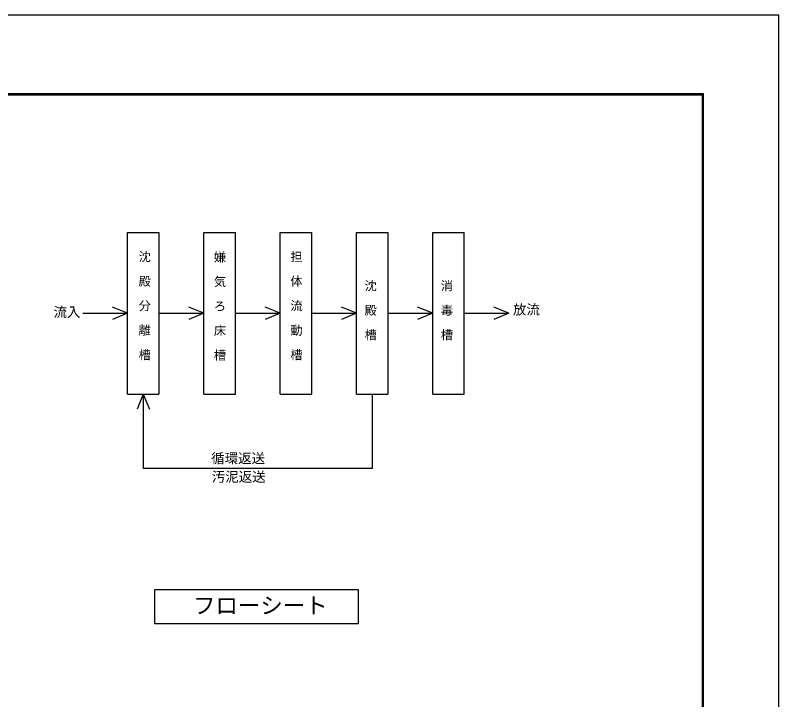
# Model space of a CAD drawing. Units: millimetres, scale not verified. Extents: x -14850 to 14850, y -10500 to 10500.
# Drawn here: x 6349 to 14850, y 2883 to 10500 of the extents above; entities that cross this region are included whole.
import ezdxf
from ezdxf.enums import TextEntityAlignment as Align

# ---------------------------------------------------------------- set-up
doc = ezdxf.new("R2010")
doc.units = ezdxf.units.MM
doc.header["$LTSCALE"] = 50
for name, color, linetype, lineweight in [('0-0_機器', 2, 'Continuous', 25), ('0-6_図面枠', 7, 'Continuous', 25), ('0-7_Axis_waku', 7, 'Continuous', 25)]:
    doc.layers.add(name, color=color, linetype=linetype, lineweight=lineweight)
doc.styles.add('@ＭＳ ゴシック', font='')
doc.styles.add('ＭＳ ゴシック', font='')
doc.styles.get('@ＭＳ ゴシック').set_extended_font_data('@MS Gothic')
doc.styles.get('ＭＳ ゴシック').set_extended_font_data('MS Gothic')

msp = doc.modelspace()

# ---------------------------------------------------------------- linework, layer by layer
at = {"layer": '0-0_機器', "color": 7}
for p, q in [((7599.46, 8084.25), (7947.33, 8084.25)), ((7599.46, 6284.25), (7599.46, 8084.25)), ((7949.45, 6284.25), (7949.45, 8084.25)), ((8449.45, 6284.25), (8449.45, 8084.25)), ((8449.45, 8084.25), (8799.43, 8084.25)), ((9299.44, 8084.25), (9647.3, 8084.25)), ((9299.44, 6284.25), (9299.44, 8084.25)), ((9649.42, 6284.25), (9649.42, 8084.25)), ((10149.42, 8084.25), (10497.28, 8084.25)), ((10149.42, 6284.25), (10149.42, 8084.25)), ((10499.41, 6284.25), (10499.41, 8084.25)), ((10997.91, 8084.25), (11345.77, 8084.25)), ((10997.91, 6284.25), (10997.91, 8084.25)), ((11347.9, 6284.25), (11347.9, 8084.25)), ((7599.46, 7184.25), (7429.8, 7252.93)), ((8449.45, 7184.25), (8279.79, 7252.94)), ((9299.44, 7184.25), (9129.78, 7252.94)), ((10149.42, 7184.25), (9979.77, 7252.94)), ((10997.91, 7184.25), (10828.27, 7252.94)), ((11846.41, 7184.25), (11676.76, 7252.94)), ((7099.46, 7184.25), (7599.46, 7184.25)), ((7599.46, 7184.25), (7429.8, 7115.55)), ((7949.45, 7184.25), (8449.45, 7184.25)), ((8449.45, 7184.25), (8279.79, 7115.56)), ((8799.43, 7184.25), (9299.44, 7184.25)), ((9299.44, 7184.25), (9129.78, 7115.56)), ((9649.42, 7184.25), (10149.42, 7184.25)), ((10149.42, 7184.25), (9979.77, 7115.55)), ((10497.92, 7184.25), (10997.91, 7184.25)), ((10997.91, 7184.25), (10828.27, 7115.55)), ((11346.42, 7184.25), (11846.41, 7184.25)), ((11846.41, 7184.25), (11676.76, 7115.55)), ((7599.46, 6284.25), (7947.97, 6284.25)), ((7773.71, 6284.25), (7705.02, 6114.59)), ((7773.71, 6284.25), (7773.71, 5456.75)), ((7773.71, 6284.25), (7842.4, 6114.59)), ((9299.44, 6284.25), (9647.94, 6284.25)), ((10149.42, 6284.25), (10497.92, 6284.25)), ((10997.91, 6284.25), (11346.42, 6284.25)), ((7898.62, 4105.16), (7898.62, 3729.36)), ((10170.49, 4105.16), (7898.62, 4105.16)), ((10170.49, 3729.36), (10170.49, 4105.16)), ((7898.62, 3729.36), (10170.49, 3729.36))]:
    msp.add_line(p, q, dxfattribs=at)
for points in [[(8449.45, 6284.25), (8799.43, 6284.25), (8799.43, 8084.25)], [(10323.67, 6284.25), (10323.67, 5456.75), (7773.71, 5456.75)]]:
    msp.add_lwpolyline(points, dxfattribs=at)
at = {"layer": '0-6_図面枠'}
msp.add_lwpolyline([(-14850, -10500), (14850, -10500), (14850, 10500), (-14850, 10500)], close=True, dxfattribs=at)
at = {"layer": '0-7_Axis_waku'}
for p, q in [((-12964, 9629), (14014, 9629)), ((-12963, 9628), (14013, 9628)), ((-12962, 9627), (14012, 9627)), ((-12961, 9626), (14011, 9626)), ((-12960, 9625), (14010, 9625)), ((-12959, 9624), (14009, 9624)), ((-12958, 9623), (14008, 9623)), ((-12957, 9622), (14007, 9622)), ((-12956, 9621), (14006, 9621)), ((-12955, 9620), (14005, 9620)), ((-12954, 9619), (14004, 9619)), ((-12953, 9618), (14003, 9618)), ((-12952, 9617), (14002, 9617)), ((-12951, 9616), (14001, 9616)), ((-12950, 9615), (14000, 9615)), ((14000, -9665), (14000, 9615)), ((14001, -9666.01), (14001, 9616)), ((14002, -9667.01), (14002, 9617)), ((14003, -9668.01), (14003, 9618)), ((14004, -9669.01), (14004, 9619)), ((14005, -9670.01), (14005, 9620)), ((14006, -9671.01), (14006, 9621)), ((14007, -9672.01), (14007, 9622)), ((14008, -9673.01), (14008, 9623)), ((14009, -9674.01), (14009, 9624)), ((14010, -9675.01), (14010, 9625)), ((14011, -9676.01), (14011, 9626)), ((14012, -9677.01), (14012, 9627)), ((14013, -9678.01), (14013, 9628)), ((14014, -9679.01), (14014, 9629))]:
    msp.add_line(p, q, dxfattribs=at)

# ---------------------------------------------------------------- texts
at = {"layer": '0-0_機器', "color": 4}
for s, height, rotation, style, p in [('沈\u3000殿\u3000分\u3000離\u3000槽', 100, 270, '@ＭＳ ゴシック', (7708.55, 7882.89)), ('嫌\u3000気\u3000ろ\u3000床\u3000槽', 100, 270, '@ＭＳ ゴシック', (8546.36, 7878.85)), ('担\u3000体\u3000流\u3000動\u3000槽', 100, 270, '@ＭＳ ゴシック', (9398.46, 7882.89)), ('沈\u3000殿\u3000槽', 100, 270, '@ＭＳ ゴシック', (10224.92, 7559.25)), ('消\u3000毒\u3000槽', 100, 270, '@ＭＳ ゴシック', (11073.42, 7559.25)), ('放流', 110, 0.001, 'ＭＳ ゴシック', (11890.09, 7137.05))]:
    msp.add_text(s, height=height, rotation=rotation, dxfattribs=dict(at, style=style)).set_placement(p, align=Align.BOTTOM_LEFT)
at = {"layer": '0-0_機器', "color": 4, "style": 'ＭＳ ゴシック'}
for s, height, p in [('流入', 110, (6774.46, 7109.24)), ('循環返送', 110, (8529.85, 5481.04)), ('汚泥返送', 110, (8536.69, 5275.84)), ('フローシート', 183.3, (8327.54, 3784.75))]:
    msp.add_text(s, height=height, dxfattribs=at).set_placement(p, align=Align.BOTTOM_LEFT)

doc.saveas('drawing.dxf')
